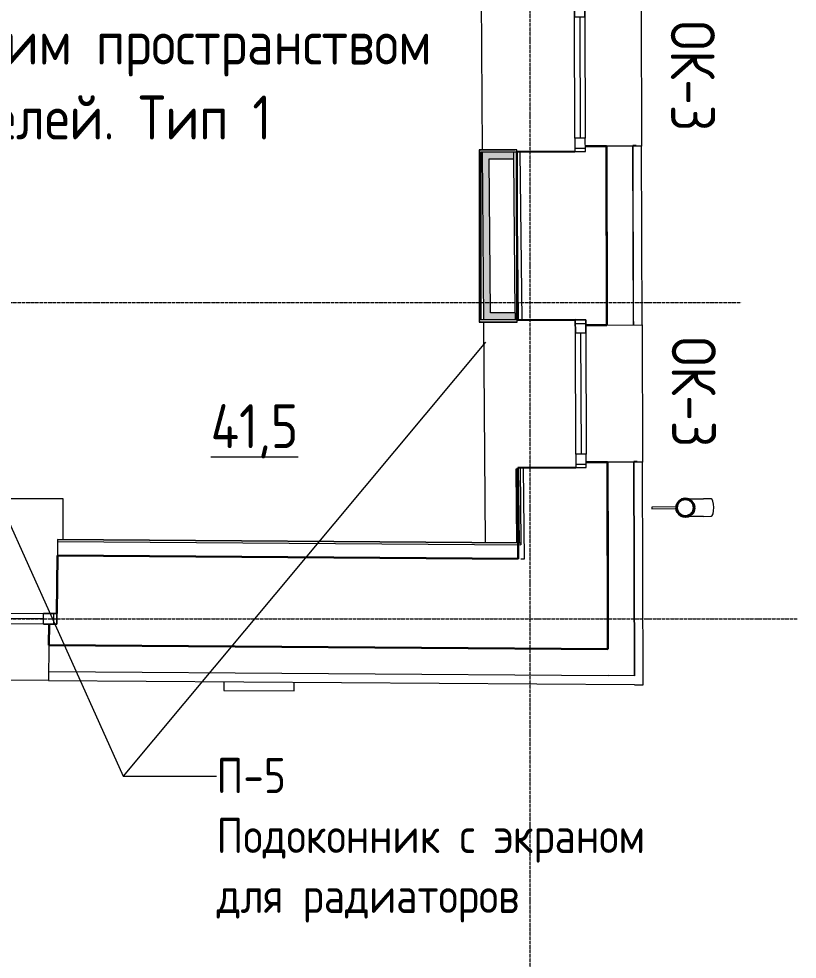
# Model space of a CAD drawing. Header units: millimetres. Extents: x -11345 to 411485, y -9810 to 73012.
# Drawn here: x 77995 to 82422, y -1941 to 3409 of the extents above; entities that cross this region are included whole.
import ezdxf

# ---------------------------------------------------------------- set-up
doc = ezdxf.new("R2010")
doc.units = ezdxf.units.MM
doc.linetypes.add('ADSK_Линия сетки', pattern=[25, 20, -2.5, 0, -2.5])
for name, color, linetype, lineweight in [('_ Окна', 7, 'Continuous', 9), ('Аннотация', 7, 'Continuous', 18), ('Марки окон', 7, 'Continuous', 20), ('Марки помещений', 7, 'Continuous', 20), ('Обобщенные модели', 7, 'Continuous', 18), ('Окна', 7, 'Continuous', 9), ('Оси', 253, 'Continuous', 9), ('Перекрытие', 7, 'Continuous', 9), ('Стены внутренние', 7, 'Continuous', 18), ('Стены наружные', 7, 'Continuous', 18), ('Стены несущие', 7, 'Continuous', 30), ('Стены отделка', 7, 'Continuous', 30), ('Стены штриховка', 7, 'Continuous', 9)]:
    doc.layers.add(name, color=color, linetype=linetype, lineweight=lineweight)
doc.styles.add('GOST Common_2', font='GOST_Common.ttf', dxfattribs={"width": 0.9, "height": 250})
doc.styles.add('GOST Common_6', font='GOST_Common.ttf', dxfattribs={"width": 0.9, "height": 200})

# ---------------------------------------------------------------- blocks, each defined once
blk = doc.blocks.new('окна_rehau_двупольное_2_фрамуги - 1460х2440 _нов_-3905278-План 1-го этажа')
at = {"layer": '_ Окна', "lineweight": 18}
for p, q in [((-750, 75), (-750, 135)), ((-750, 135), (-674, 135)), ((-674, 135), (-674, 75)), ((-38, 75), (-38, 135)), ((-38, 135), (38, 135)), ((38, 135), (38, 75)), ((674, 135), (674, 75)), ((750, 135), (674, 135)), ((750, 75), (750, 135)), ((-674, 75), (-750, 75)), ((38, 75), (-38, 75)), ((674, 75), (750, 75))]:
    blk.add_line(p, q, dxfattribs=at)
at = {"layer": '_ Окна'}
for p, q in [((-730, 75), (-730, 135)), ((730, 75), (730, 135)), ((-674, 105), (-38, 105)), ((38, 105), (674, 105))]:
    blk.add_line(p, q, dxfattribs=at)
at = {"layer": 'Окна'}
for p, q in [((-750, 135), (-750, 75)), ((-674, 135), (-750, 135)), ((-674, 135), (-38, 135)), ((38, 135), (-38, 135)), ((38, 135), (674, 135)), ((750, 135), (674, 135)), ((750, 75), (750, 135)), ((-750, 75), (-674, 75)), ((-38, 75), (-674, 75)), ((-38, 75), (38, 75)), ((674, 75), (38, 75)), ((674, 75), (750, 75))]:
    blk.add_line(p, q, dxfattribs=at)
blk = doc.blocks.new('окна_rehau_однопольное_фрамуга_сверху - 800х2240 _нов_-2056886-План 1-го этажа')
at = {"layer": '_ Окна', "lineweight": 18}
for p, q in [((-420, 75), (-420, 135)), ((-420, 135), (-344, 135)), ((-344, 135), (-344, 75)), ((344, 135), (344, 75)), ((420, 135), (344, 135)), ((420, 75), (420, 135)), ((-344, 75), (-420, 75)), ((344, 75), (420, 75))]:
    blk.add_line(p, q, dxfattribs=at)
at = {"layer": '_ Окна'}
for p, q in [((-400, 75), (-400, 135)), ((400, 75), (400, 135)), ((-344, 105), (344, 105))]:
    blk.add_line(p, q, dxfattribs=at)
at = {"layer": 'Окна'}
for p, q in [((-420, 135), (-420, 75)), ((-344, 135), (-420, 135)), ((-344, 135), (344, 135)), ((420, 135), (344, 135)), ((420, 75), (420, 135)), ((-420, 75), (-344, 75)), ((344, 75), (-344, 75)), ((344, 75), (420, 75))]:
    blk.add_line(p, q, dxfattribs=at)
blk = doc.blocks.new('Водосток - Тип 1 _карниз больше 490мм_-5165756-План 1-го этажа')
at = {"layer": 'Обобщенные модели'}
for p, q in [((75, 306.2), (75, 263.6)), ((175, 263.6), (175, 306.2)), ((120, 109.1), (120, -30)), ((130, -30), (130, 109.1)), ((120, -30), (130, -30))]:
    blk.add_line(p, q, dxfattribs=at)
at = {"layer": 'Обобщенные модели', "flags": 128}
for points in [[(75, 173), (75, 174.3), (75, 177), (75, 179.8), (75, 182.9), (75, 186.2), (75, 189.7), (75, 193.4), (75, 197.2), (75, 201.3), (75, 205.5), (75, 209.9), (75, 214.4), (75, 219.1), (75, 224), (75, 229), (75, 234.1), (75, 239.3), (75, 244.6), (75, 250.1), (75, 255.6), (75, 261.3), (75, 263.6)], [(175, 263.6), (175, 258), (175, 252.4), (175, 246.9), (175, 241.5), (175, 236.2), (175, 231.1), (175, 226), (175, 221.1), (175, 216.4), (175, 211.8), (175, 207.3), (175, 203), (175, 198.9), (175, 194.9), (175, 191.2), (175, 187.6), (175, 184.3), (175, 181.1), (175, 178.1), (175, 175.4), (175, 173)]]:
    blk.add_lwpolyline(points, dxfattribs=at)
at = {"layer": 'Обобщенные модели'}
for start, end in [(90, 270), (270, 90)]:
    blk.add_arc((125, 160), 52, start, end, dxfattribs=at)
at = {"layer": 'Обобщенные модели', "lineweight": 40}
for start, end in [(90, 270), (270, 90)]:
    blk.add_arc((125, 160), 50, start, end, dxfattribs=at)
at = {"layer": 'Обобщенные модели'}
for start_param, end_param in [(4.712389, 6.283185), (3.141593, 4.712389)]:
    blk.add_ellipse((125, 306.2), major_axis=(-50, 0), ratio=0.309017, start_param=start_param, end_param=end_param, dxfattribs=at)
blk = doc.blocks.new('оси')
at = {"layer": 'Оси', "linetype": 'ADSK_Линия сетки'}
for p, q in [((55350, -6855.047), (55350, 46377.998)), ((-5146.135, 3950), (56550.042, 3950)), ((-5146.135, 2150), (56868.493, 2150))]:
    blk.add_line(p, q, dxfattribs=at)

msp = doc.modelspace()

# ---------------------------------------------------------------- hatches: boundary and pattern name
at = {"layer": 'Стены внутренние'}
for points in [[(80637.58007, 1735.64544), (80677.58122, 1735.64544), (80670.62381, 2652.34896), (80630.62265, 2652.34896), (80634.36683, 2159.01951)], [(80670.92739, 2612.34896), (80810.93142, 2612.34896), (80810.62741, 2652.34896), (80670.62381, 2652.34896)], [(80637.88365, 1695.64544), (80819.1791, 1695.64544), (80819.1791, 1735.64544), (80637.58007, 1735.64544)]]:
    msp.add_hatch(color=256, dxfattribs=at).paths.add_polyline_path(points)

# ---------------------------------------------------------------- linework, layer by layer
at = {"layer": 'Аннотация', "lineweight": 9}
for p, q in [((80649.21217, 1568.77198), (78587.65934, -900.383)), ((77915.38365, 598.59955), (78587.65934, -900.383)), ((78587.65934, -900.383), (79119.94127, -900.383)), ((78587.65934, -900.383), (79119.94127, -900.383))]:
    msp.add_line(p, q, dxfattribs=at)
at = {"layer": 'Перекрытие'}
for p, q in [((80610.29718, 5330.41809), (80630.53158, 2664.34896)), ((80810.93142, 2652.31528), (80815.36902, 2652.34896)), ((80847.28358, 2652.59117), (81157.16692, 2654.94307)), ((80817.58525, 1735.64544), (80810.93142, 2612.34896)), ((80637.97378, 1683.7703), (80647.49058, 429.84366)), ((80824.32221, 847.98949), (80832.66919, 848.05284)), ((80827.50533, 428.58317), (80824.32221, 847.98949)), ((78247.96772, 677.57524), (76587.96772, 677.57524)), ((78247.96772, 446.64551), (78247.96772, 677.57524)), ((78136.22026, 25.37842), (78212.22184, 25.37842))]:
    msp.add_line(p, q, dxfattribs=at)
at = {"layer": 'Стены наружные'}
for p, q in [((81534.70227, 3464.66279), (81537.07815, 2684.66641)), ((81507.06918, 2687.56396), (81487.06928, 2687.50304)), ((81487.07838, 2684.51411), (81487.06928, 2687.50304)), ((81507.06918, 2687.56396), (81507.07829, 2684.57503)), ((81540.17826, 1666.90238), (81542.55414, 886.906)), ((81512.54319, 890.45355), (81492.54329, 890.39263)), ((81492.55437, 886.7537), (81492.54329, 890.39263)), ((81512.54319, 890.45355), (81512.55428, 886.81462)), ((78164.55874, -354.79011), (76749.59343, -344.88229))]:
    msp.add_line(p, q, dxfattribs=at)
at = {"layer": 'Стены несущие'}
for p, q in [((81337.07908, 2684.05721), (81217.07963, 2683.69169)), ((81340.17919, 1666.29318), (81337.07908, 2684.05721)), ((81337.07908, 2684.05721), (81340.04166, 1711.44416)), ((81157.17129, 2653.50907), (80827.17282, 2652.50389)), ((80827.17282, 2652.50389), (80830.09018, 1694.73959)), ((80830.09018, 1694.73959), (81160.08865, 1695.74476)), ((81220.17975, 1665.92766), (81340.17919, 1666.29318)), ((81342.55507, 886.2968), (81222.55562, 885.93128)), ((81345.79406, -177.06073), (81342.55507, 886.2968)), ((81342.55507, 886.2968), (81344.24053, 332.96265)), ((81162.64728, 855.74866), (80832.64881, 854.74348)), ((80832.64881, 854.74348), (80834.22728, 336.53384)), ((78214.52905, 354.8774), (78212.21839, 24.88549)), ((80834.22728, 336.53384), (78214.52905, 354.8774)), ((78214.52905, 354.8774), (80834.22728, 336.53384)), ((78166.79938, -34.79795), (78165.95914, -154.79501)), ((81345.79406, -177.06073), (78165.95914, -154.79501))]:
    msp.add_line(p, q, dxfattribs=at)
at = {"layer": 'Стены отделка', "lineweight": 9}
for p, q in [((81537.07815, 2684.66641), (81337.07908, 2684.05721)), ((81540.17826, 1666.90238), (81537.07815, 2684.66641)), ((80613.1791, 2662.34896), (80613.1791, 1685.64544)), ((80827.16147, 2664.34896), (80615.1791, 2664.34896)), ((80625.1791, 1695.64544), (80625.1791, 2652.34896)), ((80625.1791, 2652.34896), (80827.28475, 2652.34896)), ((80630.62265, 2652.34896), (80637.88365, 1695.64544)), ((80810.93142, 2612.34896), (80810.93142, 2652.34896)), ((80827.28475, 2652.34896), (80827.16147, 2664.34896)), ((80837.12225, 1694.76101), (80827.28315, 2652.50423)), ((80857.12268, 1694.82193), (80847.28358, 2652.56515)), ((80677.58122, 1735.64544), (80670.92739, 2612.34896)), ((80670.92739, 2612.34896), (80810.93142, 2612.34896)), ((80819.1791, 1735.64544), (80677.58122, 1735.64544)), ((80819.1791, 1695.64544), (80819.1791, 1735.64544)), ((80615.1791, 1683.64544), (80830.12397, 1683.64544)), ((80837.11317, 1695.64544), (80625.1791, 1695.64544)), ((80825.11253, 1695.64544), (80825.12199, 1694.72445)), ((80825.12199, 1694.72445), (80830.09018, 1694.73959)), ((80830.12397, 1683.64544), (80830.09018, 1694.73959)), ((81340.04166, 1711.44416), (81340.17919, 1666.29318)), ((81340.17919, 1666.29318), (81540.17826, 1666.90238)), ((81490.04097, 1711.90106), (81490.1785, 1666.75008)), ((81542.55414, 886.906), (81342.55507, 886.2968)), ((81546.41221, -379.69264), (81542.55414, 886.906)), ((80833.75126, 854.74684), (80838.1301, 428.50877)), ((80871.08363, 335.85564), (80865.75195, 854.84432)), ((78215.17323, 446.87514), (78214.52905, 354.8774)), ((78215.08921, 434.87544), (80850.25488, 416.42358)), ((80833.94704, 428.53806), (78215.17323, 446.87514)), ((80838.1301, 428.50877), (80850.13159, 428.42473)), ((80850.13159, 428.42473), (80850.25488, 416.42358)), ((80851.07682, 336.41586), (80851.08469, 335.65019)), ((80851.08469, 335.65019), (80871.08363, 335.85564)), ((81344.24053, 332.96265), (81345.79406, -177.06073)), ((78165.95914, -154.79501), (78164.55874, -354.79011)), ((78164.55874, -354.79011), (81496.40719, -378.12025)), ((79160.885, -361.76655), (79160.5349, -411.76532)), ((79560.52509, -414.56612), (79560.87519, -364.56734)), ((81496.25488, -328.11796), (81346.25098, -327.06761)), ((81496.25488, -328.11796), (81496.25488, -328.11796)), ((79160.5349, -411.76532), (79560.52509, -414.56612)), ((81496.40719, -378.12025), (81496.41244, -379.84494)), ((81496.41244, -379.84494), (81546.41221, -379.69264))]:
    msp.add_line(p, q, dxfattribs=at)
at = {"layer": 'Стены штриховка'}
for p, q in [((81490.1785, 1666.75008), (81487.07838, 2684.51411)), ((81487.07838, 2684.51411), (81490.04097, 1711.90106)), ((80615.1791, 2664.34896), (80613.1791, 2664.34896)), ((80613.1791, 2664.34896), (80613.1791, 2662.34896)), ((80817.18149, 2662.34896), (80613.1791, 2662.34896)), ((80615.1791, 2664.34896), (80615.1791, 1683.64544)), ((80817.16094, 2664.34896), (80817.18149, 2662.34896)), ((80613.1791, 1685.64544), (80830.11788, 1685.64544)), ((80613.1791, 1685.64544), (80613.1791, 1683.64544)), ((80613.1791, 1683.64544), (80615.1791, 1683.64544)), ((80827.11264, 1695.64544), (80827.12204, 1694.73055)), ((81496.25488, -328.11796), (81492.55437, 886.7537)), ((81492.55437, 886.7537), (81496.25488, -328.11796)), ((80835.75131, 854.75293), (80840.13035, 428.49476)), ((80845.75152, 854.7834), (80850.13159, 428.42473)), ((80833.95313, 426.53797), (78215.15923, 444.87519)), ((78164.90884, -304.79133), (81346.25098, -327.06761))]:
    msp.add_line(p, q, dxfattribs=at)

# ---------------------------------------------------------------- block references
msp.add_blockref('оси', (25553.42928, -2155))
at = {"layer": 'Обобщенные модели', "rotation": 270.4348437794068}
msp.add_blockref('Водосток - Тип 1 _карниз больше 490мм_-5165756-План 1-го этажа', (81625.07651, 751.29804), dxfattribs=at)
at = {"layer": 'Окна'}
for name, p, rotation in [('окна_rehau_однопольное_фрамуга_сверху - 800х2240 _нов_-2056886-План 1-го этажа', (81080.89232, 3073.27867), 270.1745227978507), ('окна_rehau_однопольное_фрамуга_сверху - 800х2240 _нов_-2056886-План 1-го этажа', (81086.36831, 1275.51826), 270.1745227978507), ('окна_rehau_двупольное_2_фрамуги - 1460х2440 _нов_-3905278-План 1-го этажа', (77462.76193, 105.13514), 179.5988121538022)]:
    msp.add_blockref(name, p, dxfattribs=dict(at, rotation=rotation))

# ---------------------------------------------------------------- texts
at = {"layer": 'Аннотация', "lineweight": 9, "insert": (79119.94127, -796.25973), "char_height": 200, "width": 2637, "attachment_point": 1, "line_spacing_factor": 1.022766, "style": 'GOST Common_6'}
msp.add_mtext('\\pxt1.8,3.6,5.4,7.2,9,10.8,12.6,14.4,16.2,18,19.8,21.6,23.4,25.2,27,28.8,30.6,32.4,34.2,36,37.8,39.6,41.4,43.2,45,46.8,48.6,50.4,52.2,54,55.8,57.6;{П-5\\PПодоконник с экраном для радиаторов}', dxfattribs=at)
at = {"layer": 'Марки окон', "lineweight": 9, "char_height": 250, "width": 684.9, "attachment_point": 5, "rotation": 270.1745228, "line_spacing_factor": 1.022766, "style": 'GOST Common_2'}
for insert in [(81828.29456, 3082.98705), (81833.77055, 1285.22665)]:
    msp.add_mtext('\\pxqc,t1.8,3.6,5.4,7.2,9,10.8,12.6,14.4,16.2,18,19.8,21.6,23.4,25.2,27,28.8,30.6,32.4,34.2,36,37.8,39.6,41.4,43.2,45,46.8,48.6,50.4,52.2,54,55.8,57.6;{ОК-3}', dxfattribs=dict(at, insert=insert))
at = {"layer": 'Марки помещений', "lineweight": 9, "char_height": 250, "attachment_point": 5, "line_spacing_factor": 1.022766, "style": 'GOST Common_2'}
for s, insert, width in [('\\pxqc,t1.8,3.6,5.4,7.2,9,10.8,12.6,14.4,16.2,18,19.8,21.6,23.4,25.2,27,28.8,30.6,32.4,34.2,36,37.8,39.6,41.4,43.2,45,46.8,48.6,50.4,52.2,54,55.8,57.6;{Кабинет с рабочим пространством\\Pдля учителей. Тип 1}', (78022.45434, 3026.42447), 4899.6), ('\\pxqc,t1.8,3.6,5.4,7.2,9,10.8,12.6,14.4,16.2,18,19.8,21.6,23.4,25.2,27,28.8,30.6,32.4,34.2,36,37.8,39.6,41.4,43.2,45,46.8,48.6,50.4,52.2,54,55.8,57.6;{\\L41,5}', (79335.3939, 1062.20716), 535.5)]:
    msp.add_mtext(s, dxfattribs=dict(at, insert=insert, width=width))

doc.saveas('drawing.dxf')
